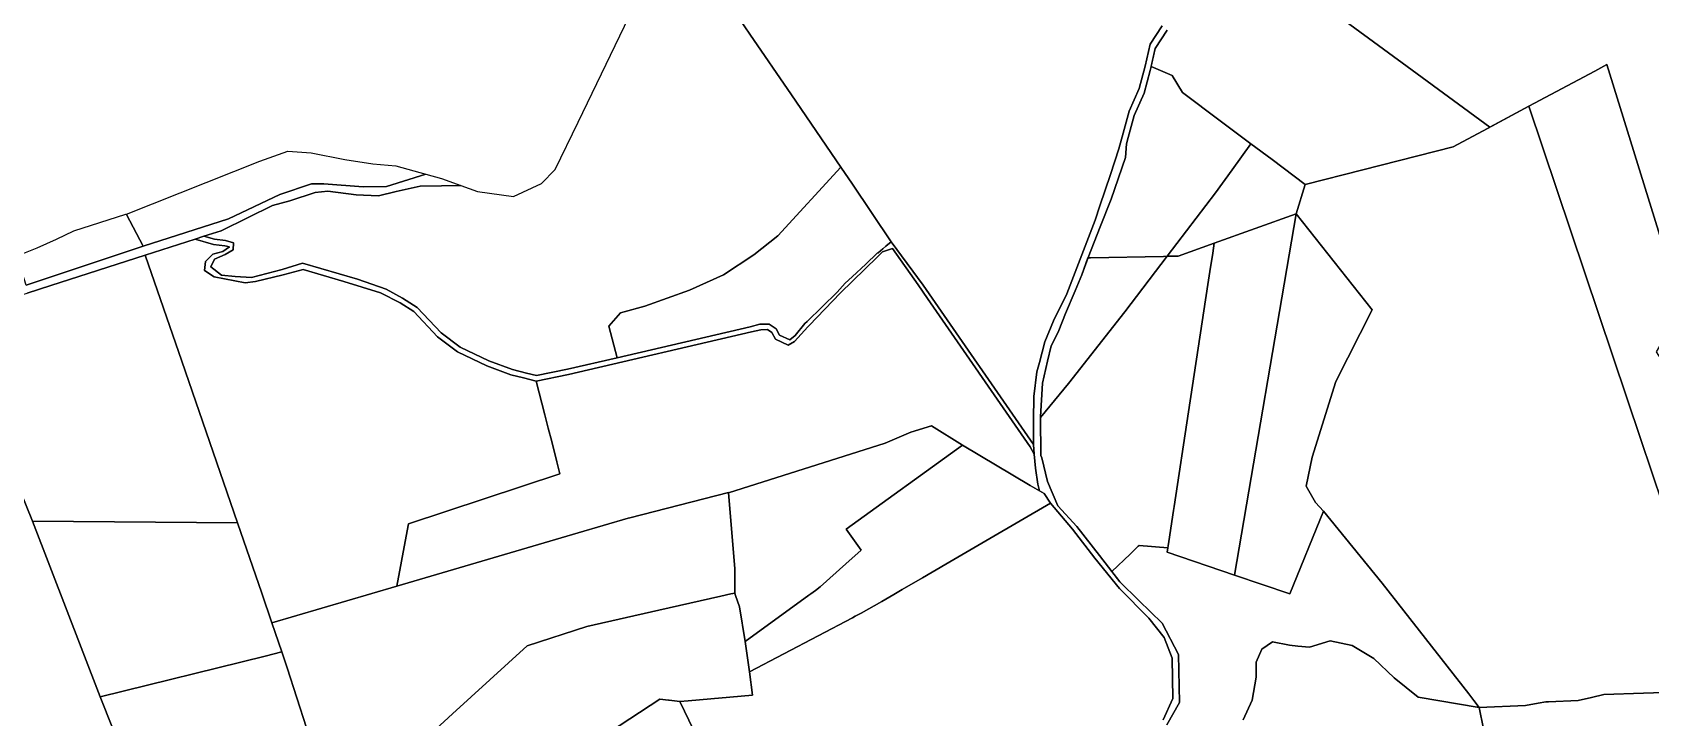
# Model space of a CAD drawing. Header units: metres. Extents: x 3 to 1005126, y 39 to 4383651.
# Drawn here: x 493639 to 494539, y 4374095 to 4374476 of the extents above; entities that cross this region are included whole.
import ezdxf

# ---------------------------------------------------------------- set-up
doc = ezdxf.new("R2010")
doc.units = ezdxf.units.M
doc.header["$MEASUREMENT"] = 0
doc.layers.add('TM_Llucmajor', color=7, linetype='Continuous')

msp = doc.modelspace()

# ---------------------------------------------------------------- linework, layer by layer
at = {"layer": 'TM_Llucmajor', "linetype": 'Continuous', "flags": 128}
for points in [[(493996.13, 4374536.18), (494037.95, 4374474.96), (494061.09, 4374441.09), (494088.55, 4374400.89), (494053.45, 4374362.68), (494040.06, 4374352.06), (494023.19, 4374341.01), (494004.3, 4374332.42), (493979.46, 4374323.56), (493965.88, 4374319.82), (493959.51, 4374312.47), (493964.13, 4374294.85), (493936.43, 4374288.4), (493919.17, 4374284.91), (493913.72, 4374286.27), (493905.82, 4374288.24), (493892.74, 4374293.07), (493876.84, 4374300.75), (493866.21, 4374308.79), (493852.83, 4374322.88), (493844.61, 4374328.07), (493835.59, 4374332.94), (493819.58, 4374338.52), (493789.01, 4374347.5), (493777.83, 4374344.02), (493760.78, 4374339.44), (493751.71, 4374340.04), (493744.07, 4374340.76), (493738, 4374345.49), (493740.19, 4374349.74), (493746.01, 4374352.29), (493750.5, 4374354.84), (493750.74, 4374358.72), (493746.33, 4374359.99), (493740.16, 4374360.81), (493740.16, 4374360.81), (493734.22, 4374362.43), (493743.86, 4374365.53), (493758.87, 4374372.96), (493772.32, 4374379.63), (493781.95, 4374382.14), (493796.05, 4374386.74), (493803.15, 4374387.51), (493818.86, 4374385.4), (493831.36, 4374384.93), (493841.25, 4374387.26), (493854.55, 4374390.39), (493866.33, 4374390.58), (493877.07, 4374390.75), (493877.18, 4374390.71), (493886.47, 4374387.34), (493906.49, 4374384.48), (493922.01, 4374391.83), (493929.58, 4374399.59), (493942.31, 4374425.95), (493976.01, 4374495.73)], [(494267.24, 4374479.55), (494260.59, 4374469.37), (494257.8, 4374457.09), (494254.35, 4374444.6), (494248.9, 4374432.11), (494245.57, 4374419.88), (494243.17, 4374411.02), (494238.4, 4374396.76), (494232.56, 4374379.3), (494229.94, 4374371.45), (494214.13, 4374330.49), (494206.67, 4374315.37), (494201.95, 4374303.62), (494198.95, 4374292.24), (494197.57, 4374286.99), (494195.88, 4374273.32), (494195.88, 4374273.32), (494195.65, 4374260.09), (494195.72, 4374246.54), (494134.3, 4374335.13), (494116.4, 4374359.39), (494094.97, 4374391.49), (494088.55, 4374400.89), (494061.09, 4374441.09), (494037.95, 4374474.96), (493996.13, 4374536.18)], [(494352.76, 4374494.13), (494406.2, 4374454.84), (494449.43, 4374423.05), (494448.22, 4374422.41), (494429.12, 4374412.17), (494378.79, 4374399.42), (494346.75, 4374391.3), (494328.36, 4374405.05), (494316.5, 4374413.92), (494293.5, 4374431.12), (494284.44, 4374437.9), (494278.45, 4374442.37), (494272.78, 4374451.8), (494261.12, 4374456.93), (494263.39, 4374466.91), (494270.03, 4374477.09)], [(494556.35, 4374322.83), (494514.59, 4374458), (494507.81, 4374454.37), (494471.19, 4374434.73), (494449.43, 4374423.05), (494406.2, 4374454.84), (494352.76, 4374494.13)], [(494267.66, 4374093.37), (494273.1, 4374105.29), (494272.71, 4374127.59), (494268.3, 4374139.26), (494259.75, 4374149.89), (494243.42, 4374166.36), (494229.69, 4374183.24), (494217.36, 4374199.54), (494205.04, 4374213.93), (494201.49, 4374219.23), (494199.01, 4374220.7), (494197.98, 4374224.48), (494196.68, 4374233.34), (494195.94, 4374241.1), (494195.72, 4374246.54), (494195.65, 4374260.09), (494195.88, 4374273.32), (494197.57, 4374286.99), (494198.95, 4374292.24), (494201.95, 4374303.62), (494206.67, 4374315.37), (494214.13, 4374330.49), (494229.94, 4374371.45), (494232.56, 4374379.3), (494238.4, 4374396.76), (494243.17, 4374411.02), (494245.57, 4374419.88), (494248.9, 4374432.11), (494254.35, 4374444.6), (494257.8, 4374457.09), (494260.59, 4374469.37), (494267.24, 4374479.55)], [(494270.03, 4374477.09), (494263.39, 4374466.91), (494260.6, 4374454.63), (494257.14, 4374442.14), (494251.69, 4374429.65), (494248.37, 4374417.42), (494247.38, 4374413.79), (494246.86, 4374406.26), (494238.79, 4374383.1), (494232.72, 4374367.69), (494225.96, 4374350.55), (494222.56, 4374341), (494218.8, 4374332.16), (494213.37, 4374319.42), (494209.72, 4374309.93), (494205.6, 4374301.69), (494205.57, 4374301.62), (494205.55, 4374301.55), (494203.34, 4374292.93), (494200.65, 4374280.7), (494199.49, 4374262.02), (494199.72, 4374240.4), (494200.19, 4374239.16), (494203.36, 4374225.99), (494209.19, 4374212.5), (494219.82, 4374200.97), (494232.27, 4374184.78), (494243.67, 4374170.11), (494254.31, 4374159.74), (494267.27, 4374147.17), (494276.22, 4374129.67), (494276.86, 4374102.96), (494269.73, 4374090.51)], [(494579.05, 4374109.6), (494512.85, 4374107.43), (494505.94, 4374105.79), (494498.55, 4374104.04), (494482.06, 4374103.37), (494480.61, 4374103.32), (494476.4, 4374102.6), (494469.21, 4374101.37), (494443.51, 4374100.16), (494440.48, 4374104.2), (494437.69, 4374107.92), (494389.6, 4374169.37), (494356.92, 4374209.53), (494352.39, 4374214.36), (494347.22, 4374223.46), (494350.71, 4374239.54), (494363.73, 4374281.53), (494383.94, 4374321.51), (494341.67, 4374374.91), (494346.75, 4374391.3), (494346.75, 4374391.3), (494378.79, 4374399.42), (494429.12, 4374412.17), (494448.22, 4374422.41), (494471.19, 4374434.73), (494533.51, 4374249.36), (494564.09, 4374158.42)], [(493635.29, 4374335.19), (493700.4, 4374356.92), (493747.85, 4374372.04), (493776.52, 4374385.66), (493794.02, 4374391.62), (493800.88, 4374391.62), (493822.76, 4374389.96), (493835.81, 4374390.19), (493857.67, 4374397.05), (493866.37, 4374394.63), (493877.07, 4374390.75), (493866.33, 4374390.58), (493854.55, 4374390.39), (493841.25, 4374387.26), (493831.36, 4374384.93), (493818.86, 4374385.4), (493803.15, 4374387.51), (493796.05, 4374386.74), (493781.95, 4374382.14), (493772.32, 4374379.63), (493758.87, 4374372.96), (493743.86, 4374365.53), (493734.22, 4374362.43), (493729.37, 4374360.87), (493701.5, 4374351.9), (493649.13, 4374335.06), (493635.93, 4374330.8)], [(494006.51, 4374087.88), (493998.88, 4374103.56), (494003.54, 4374103.96), (494039.32, 4374107.02), (494037.73, 4374120.12), (494094.89, 4374150.12), (494096.52, 4374150.98), (494099.79, 4374152.69), (494111.33, 4374159.29), (494118.02, 4374163.19), (494122.59, 4374165.86), (494133.85, 4374172.42), (494146.94, 4374180.06), (494171.39, 4374194.31), (494205.04, 4374213.93), (494217.36, 4374199.54), (494229.69, 4374183.24), (494243.42, 4374166.36), (494259.75, 4374149.89), (494268.3, 4374139.26), (494272.71, 4374127.59), (494273.1, 4374105.29), (494267.66, 4374093.37)], [(494269.73, 4374090.51), (494276.86, 4374102.96), (494276.22, 4374129.67), (494267.27, 4374147.17), (494254.31, 4374159.74), (494243.67, 4374170.11), (494239.19, 4374175.88), (494249.41, 4374185.61), (494249.41, 4374185.61), (494253.92, 4374189.91), (494254.33, 4374190.3), (494270.28, 4374189.01), (494269.91, 4374186.6), (494307.34, 4374173.87), (494338.18, 4374163.39), (494356.92, 4374209.53), (494389.6, 4374169.37), (494437.69, 4374107.92), (494440.48, 4374104.2), (494443.51, 4374100.16), (494409.57, 4374105.98), (494396.18, 4374116.65), (494384.92, 4374127.58), (494372.8, 4374134.81), (494360.65, 4374137.36), (494349.06, 4374133.83), (494342.57, 4374134.42), (494338.05, 4374134.84), (494328.6, 4374136.77), (494322.63, 4374132.63), (494319.53, 4374125.42), (494319.53, 4374117.15), (494317.2, 4374104.28), (494312.25, 4374093.46)], [(493849.55, 4374075.61), (493872.55, 4374096.64), (493914.03, 4374134.59), (493947.24, 4374145.26), (493987.22, 4374154.34), (494021.8, 4374162.2), (494027.29, 4374163.45), (494029.43, 4374163.93), (494029.92, 4374162.5), (494032.1, 4374156.17), (494035.25, 4374137.01), (494037.73, 4374120.12), (494039.32, 4374107.02), (494003.54, 4374103.96), (493998.88, 4374103.56), (493993.07, 4374104.28), (493992.56, 4374104.33), (493987.75, 4374104.83), (493987.75, 4374104.83), (493914.61, 4374056.81)], [(494312.25, 4374093.46), (494317.2, 4374104.28), (494319.53, 4374117.15), (494319.53, 4374125.42), (494322.63, 4374132.63), (494328.6, 4374136.77), (494338.05, 4374134.84), (494342.57, 4374134.42), (494349.06, 4374133.83), (494360.65, 4374137.36), (494372.8, 4374134.81), (494384.92, 4374127.58), (494396.18, 4374116.65), (494409.57, 4374105.98), (494443.51, 4374100.16), (494448.25, 4374076.55)]]:
    msp.add_lwpolyline(points, dxfattribs=at)
for points in [[(494246.86, 4374406.26), (494247.38, 4374413.79), (494248.37, 4374417.42), (494251.69, 4374429.65), (494257.14, 4374442.14), (494260.6, 4374454.63), (494261.12, 4374456.93), (494272.78, 4374451.8), (494278.45, 4374442.37), (494284.44, 4374437.9), (494293.5, 4374431.12), (494316.5, 4374413.92), (494306.09, 4374399.46), (494296.89, 4374386.66), (494269.89, 4374351.3), (494268, 4374351.26), (494227.41, 4374350.38), (494225.89, 4374350.35), (494225.96, 4374350.55), (494232.72, 4374367.69), (494238.79, 4374383.1), (494246.86, 4374406.26)], [(494533.51, 4374249.36), (494471.19, 4374434.73), (494507.81, 4374454.37), (494514.59, 4374458), (494556.35, 4374322.83), (494541.87, 4374298.13), (494565.16, 4374261.59), (494566.26, 4374259.36), (494579.77, 4374229.38), (494586.79, 4374213.87), (494618.55, 4374112.63), (494579.15, 4374113.6), (494564.09, 4374158.42), (494533.51, 4374249.36)], [(494346.75, 4374391.3), (494341.67, 4374374.91), (494296.16, 4374358.6), (494276.15, 4374351.43), (494269.89, 4374351.3), (494296.89, 4374386.66), (494306.09, 4374399.46), (494316.5, 4374413.92), (494328.36, 4374405.05), (494346.75, 4374391.3)], [(493691.27, 4374374.5), (493691.15, 4374374.79), (493765.37, 4374404.2), (493780.91, 4374409.76), (493793.94, 4374408.92), (493812.57, 4374405.05), (493828.11, 4374402.65), (493840.94, 4374401.7), (493857.67, 4374397.05), (493835.81, 4374390.19), (493822.76, 4374389.96), (493800.88, 4374391.62), (493794.02, 4374391.62), (493776.52, 4374385.66), (493747.85, 4374372.04), (493700.4, 4374356.92), (493691.27, 4374374.5)], [(493964.13, 4374294.85), (493959.51, 4374312.47), (493965.88, 4374319.82), (493979.46, 4374323.56), (494004.3, 4374332.42), (494023.19, 4374341.01), (494040.06, 4374352.06), (494053.45, 4374362.68), (494088.55, 4374400.89), (494094.97, 4374391.49), (494116.4, 4374359.39), (494113.52, 4374356.96), (494111.79, 4374355.51), (494109.17, 4374353.3), (494108.76, 4374352.95), (494102.33, 4374346.89), (494094.69, 4374339.86), (494090.93, 4374336.33), (494086.44, 4374331.24), (494069.67, 4374315.04), (494068.49, 4374313.89), (494063.03, 4374307.23), (494060.09, 4374304.78), (494054.3, 4374307.4), (494052.47, 4374310.87), (494048.56, 4374313.51), (494043.44, 4374313.47), (494038.14, 4374312.1), (493964.13, 4374294.85)], [(493630.46, 4374351.19), (493630.29, 4374351.63), (493641.5, 4374356.03), (493652.27, 4374360.84), (493661.96, 4374365.53), (493690.78, 4374374.64), (493691.15, 4374374.79), (493691.27, 4374374.5), (493700.4, 4374356.92), (493635.29, 4374335.19), (493630.46, 4374351.19)], [(494307.34, 4374173.87), (494269.91, 4374186.6), (494270.84, 4374192.64), (494273.46, 4374209.84), (494273.78, 4374212), (494281.85, 4374264.81), (494292.65, 4374335.59), (494293.76, 4374342.87), (494295.32, 4374353.11), (494296.16, 4374358.6), (494341.67, 4374374.91), (494307.34, 4374173.87)], [(494338.18, 4374163.39), (494307.34, 4374173.87), (494341.67, 4374374.91), (494383.94, 4374321.51), (494363.73, 4374281.53), (494350.71, 4374239.54), (494347.22, 4374223.46), (494352.39, 4374214.36), (494356.92, 4374209.53), (494338.18, 4374163.39)], [(493721.93, 4374292.94), (493701.5, 4374351.9), (493729.37, 4374360.87), (493739.56, 4374357.86), (493745.84, 4374357.03), (493748.54, 4374356.49), (493744.67, 4374353.87), (493739.22, 4374352.53), (493735.09, 4374348.41), (493734.48, 4374343.31), (493739.94, 4374339.8), (493757.17, 4374336.52), (493762.87, 4374337.25), (493778.24, 4374341.02), (493789.49, 4374343.86), (493812.06, 4374337.31), (493832.44, 4374331), (493843.34, 4374325.32), (493850.91, 4374320.54), (493864.2, 4374306.55), (493875.27, 4374298.18), (493891.57, 4374290.31), (493904.93, 4374285.37), (493911.92, 4374283.63), (493919.1, 4374281.84), (493923.88, 4374263.08), (493925.78, 4374255.65), (493927.68, 4374248.17), (493930.56, 4374236.87), (493932.27, 4374230.2), (493848.08, 4374202.47), (493846.8, 4374195.65), (493841.56, 4374167.75), (493772.06, 4374147.35), (493766.41, 4374163.76), (493752.9, 4374202.98), (493721.93, 4374292.94)], [(494195.94, 4374241.1), (494193.76, 4374245.18), (494136.73, 4374327.71), (494131.44, 4374335.36), (494117.13, 4374355.63), (494111.67, 4374353.69), (494108.74, 4374350.83), (494088.26, 4374330.88), (494070.89, 4374312.81), (494070.07, 4374311.96), (494062.78, 4374303.95), (494059.26, 4374301.86), (494052.13, 4374305.09), (494050.17, 4374308.8), (494047.66, 4374310.5), (494044.07, 4374310.46), (494038.84, 4374309.18), (493937.07, 4374285.47), (493919.1, 4374281.84), (493911.92, 4374283.63), (493904.93, 4374285.37), (493891.57, 4374290.31), (493875.27, 4374298.18), (493864.2, 4374306.55), (493850.91, 4374320.54), (493843.34, 4374325.32), (493832.44, 4374331), (493812.06, 4374337.31), (493789.49, 4374343.86), (493778.24, 4374341.02), (493762.87, 4374337.25), (493757.17, 4374336.52), (493739.94, 4374339.8), (493734.48, 4374343.31), (493735.09, 4374348.41), (493739.22, 4374352.53), (493744.67, 4374353.87), (493748.54, 4374356.49), (493745.84, 4374357.03), (493739.56, 4374357.86), (493729.37, 4374360.87), (493734.22, 4374362.43), (493740.16, 4374360.81), (493746.33, 4374359.99), (493750.74, 4374358.72), (493750.5, 4374354.84), (493746.01, 4374352.29), (493740.19, 4374349.74), (493738, 4374345.49), (493744.07, 4374340.76), (493751.71, 4374340.04), (493760.78, 4374339.44), (493777.83, 4374344.02), (493789.01, 4374347.5), (493819.58, 4374338.52), (493835.59, 4374332.94), (493844.61, 4374328.07), (493852.83, 4374322.88), (493866.21, 4374308.79), (493876.84, 4374300.75), (493892.74, 4374293.07), (493905.82, 4374288.24), (493913.72, 4374286.27), (493919.17, 4374284.91), (493936.43, 4374288.4), (493964.13, 4374294.85), (494038.14, 4374312.1), (494043.44, 4374313.47), (494048.56, 4374313.51), (494052.47, 4374310.87), (494054.3, 4374307.4), (494060.09, 4374304.78), (494063.03, 4374307.23), (494068.49, 4374313.89), (494069.67, 4374315.04), (494086.44, 4374331.24), (494090.93, 4374336.33), (494094.69, 4374339.86), (494102.33, 4374346.89), (494108.76, 4374352.95), (494109.17, 4374353.3), (494111.79, 4374355.51), (494113.52, 4374356.96), (494116.4, 4374359.39), (494134.3, 4374335.13), (494195.72, 4374246.54), (494195.94, 4374241.1)], [(493638.94, 4374203.84), (493590.34, 4374323.54), (493611.03, 4374324.4), (493628.56, 4374328.28), (493633.61, 4374330.01), (493635.93, 4374330.8), (493649.13, 4374335.06), (493701.5, 4374351.9), (493721.93, 4374292.94), (493752.9, 4374202.98), (493638.94, 4374203.84)], [(494199.01, 4374220.7), (494193.78, 4374223.8), (494156.11, 4374246.15), (494138.84, 4374256.88), (494127.48, 4374253.37), (494113.08, 4374247.37), (494026.09, 4374219.73), (494026.09, 4374219.78), (493971.18, 4374205.83), (493970.12, 4374205.52), (493942.31, 4374197.33), (493850.93, 4374170.5), (493841.56, 4374167.75), (493846.8, 4374195.65), (493848.08, 4374202.47), (493932.27, 4374230.2), (493930.56, 4374236.87), (493927.68, 4374248.17), (493925.78, 4374255.65), (493923.88, 4374263.08), (493919.1, 4374281.84), (493937.07, 4374285.47), (494038.84, 4374309.18), (494044.07, 4374310.46), (494047.66, 4374310.5), (494050.17, 4374308.8), (494052.13, 4374305.09), (494059.26, 4374301.86), (494062.78, 4374303.95), (494070.07, 4374311.96), (494070.89, 4374312.81), (494088.26, 4374330.88), (494108.74, 4374350.83), (494111.67, 4374353.69), (494117.13, 4374355.63), (494131.44, 4374335.36), (494136.73, 4374327.71), (494193.76, 4374245.18), (494195.94, 4374241.1), (494196.68, 4374233.34), (494197.98, 4374224.48), (494199.01, 4374220.7)], [(494199.5, 4374261.58), (494199.49, 4374262.02), (494200.65, 4374280.7), (494203.34, 4374292.93), (494205.55, 4374301.55), (494205.57, 4374301.62), (494205.6, 4374301.69), (494209.72, 4374309.93), (494213.37, 4374319.42), (494218.8, 4374332.16), (494222.56, 4374341), (494225.89, 4374350.35), (494227.41, 4374350.38), (494268, 4374351.26), (494269.89, 4374351.3), (494246.34, 4374320.45), (494215.13, 4374280.58), (494199.5, 4374261.58)], [(494249.41, 4374185.61), (494239.19, 4374175.88), (494232.27, 4374184.78), (494219.82, 4374200.97), (494209.19, 4374212.5), (494203.36, 4374225.99), (494200.19, 4374239.16), (494199.72, 4374240.4), (494199.5, 4374261.58), (494215.13, 4374280.58), (494246.34, 4374320.45), (494269.89, 4374351.3), (494276.15, 4374351.43), (494296.16, 4374358.6), (494295.32, 4374353.11), (494293.76, 4374342.87), (494292.65, 4374335.59), (494281.85, 4374264.81), (494273.78, 4374212), (494273.46, 4374209.84), (494270.84, 4374192.64), (494270.28, 4374189.01), (494254.33, 4374190.3), (494253.92, 4374189.91), (494249.41, 4374185.61)], [(493598.42, 4374044.38), (493493.87, 4374319.03), (493498.72, 4374322.27), (493504.65, 4374326.25), (493519.84, 4374329.56), (493536.84, 4374328.63), (493550.21, 4374325.42), (493568.17, 4374323.58), (493590.34, 4374323.54), (493638.94, 4374203.84), (493676.56, 4374106.1), (493689.9, 4374072.52), (493589.12, 4374010.07), (493598.42, 4374044.38)], [(494099.7, 4374187.8), (494091.32, 4374180.23), (494077.03, 4374167.31), (494074.35, 4374165.36), (494071.81, 4374163.52), (494070.61, 4374162.65), (494035.25, 4374137.01), (494032.1, 4374156.17), (494029.92, 4374162.5), (494029.43, 4374163.93), (494029.47, 4374173.46), (494029.49, 4374177.49), (494026.09, 4374219.73), (494113.08, 4374247.37), (494127.48, 4374253.37), (494138.84, 4374256.88), (494156.11, 4374246.15), (494091.48, 4374199.37), (494099.7, 4374187.8)], [(494099.7, 4374187.8), (494091.48, 4374199.37), (494156.11, 4374246.15), (494193.78, 4374223.8), (494201.49, 4374219.23), (494205.04, 4374213.93), (494171.39, 4374194.31), (494146.94, 4374180.06), (494133.85, 4374172.42), (494122.59, 4374165.86), (494118.02, 4374163.19), (494111.33, 4374159.29), (494099.79, 4374152.69), (494096.52, 4374150.98), (494094.89, 4374150.12), (494037.73, 4374120.12), (494035.25, 4374137.01), (494070.61, 4374162.65), (494071.81, 4374163.52), (494074.35, 4374165.36), (494077.03, 4374167.31), (494091.32, 4374180.23), (494099.7, 4374187.8)], [(494026.09, 4374219.78), (494029.49, 4374177.49), (494029.47, 4374173.46), (494029.43, 4374163.93), (494027.29, 4374163.45), (494021.8, 4374162.2), (493987.22, 4374154.34), (493947.24, 4374145.26), (493914.03, 4374134.59), (493872.55, 4374096.64), (493849.55, 4374075.61), (493810.14, 4374039.44), (493791.35, 4374089.01), (493780.51, 4374122.35), (493777.62, 4374131.21), (493772.06, 4374147.35), (493841.56, 4374167.75), (493850.93, 4374170.5), (493942.31, 4374197.33), (493970.12, 4374205.52), (493971.18, 4374205.83), (494026.09, 4374219.78)], [(493638.94, 4374203.84), (493752.9, 4374202.98), (493766.41, 4374163.76), (493772.06, 4374147.35), (493777.62, 4374131.21), (493768.26, 4374128.88), (493676.56, 4374106.1), (493638.94, 4374203.84)], [(493689.9, 4374072.52), (493676.56, 4374106.1), (493768.26, 4374128.88), (493777.62, 4374131.21), (493780.51, 4374122.35), (493791.35, 4374089.01), (493780.55, 4374086.1), (493694.13, 4374062.83), (493689.9, 4374072.52)], [(494448.25, 4374076.55), (494443.51, 4374100.16), (494469.21, 4374101.37), (494476.4, 4374102.6), (494480.61, 4374103.32), (494482.06, 4374103.37), (494498.55, 4374104.04), (494505.94, 4374105.79), (494512.85, 4374107.43), (494579.05, 4374109.6), (494618.84, 4374108.62), (494633.3, 4374054.44), (494636.12, 4374043.8), (494599.71, 4374023.76), (494546.18, 4373994.32), (494525.92, 4373983.18), (494515.97, 4373977.53), (494493.88, 4373964.98), (494473, 4373953.12), (494452.38, 4374055.94), (494448.25, 4374076.55)], [(493987.75, 4374104.83), (493992.56, 4374104.33), (493993.07, 4374104.28), (493998.88, 4374103.56), (494006.51, 4374087.88), (494007.15, 4374086.59), (494007.84, 4374085.13), (494015.36, 4374076.64), (494021.75, 4374072.54), (494032.81, 4374066.57), (494035.85, 4374064.93), (493939.53, 4373993.67), (493897.66, 4373963.06), (493881.66, 4373992.64), (493875, 4374011.53), (493912.32, 4374039.93), (493914.61, 4374056.81), (493987.75, 4374104.83)]]:
    msp.add_lwpolyline(points, close=True, dxfattribs=at)

doc.saveas('drawing.dxf')
